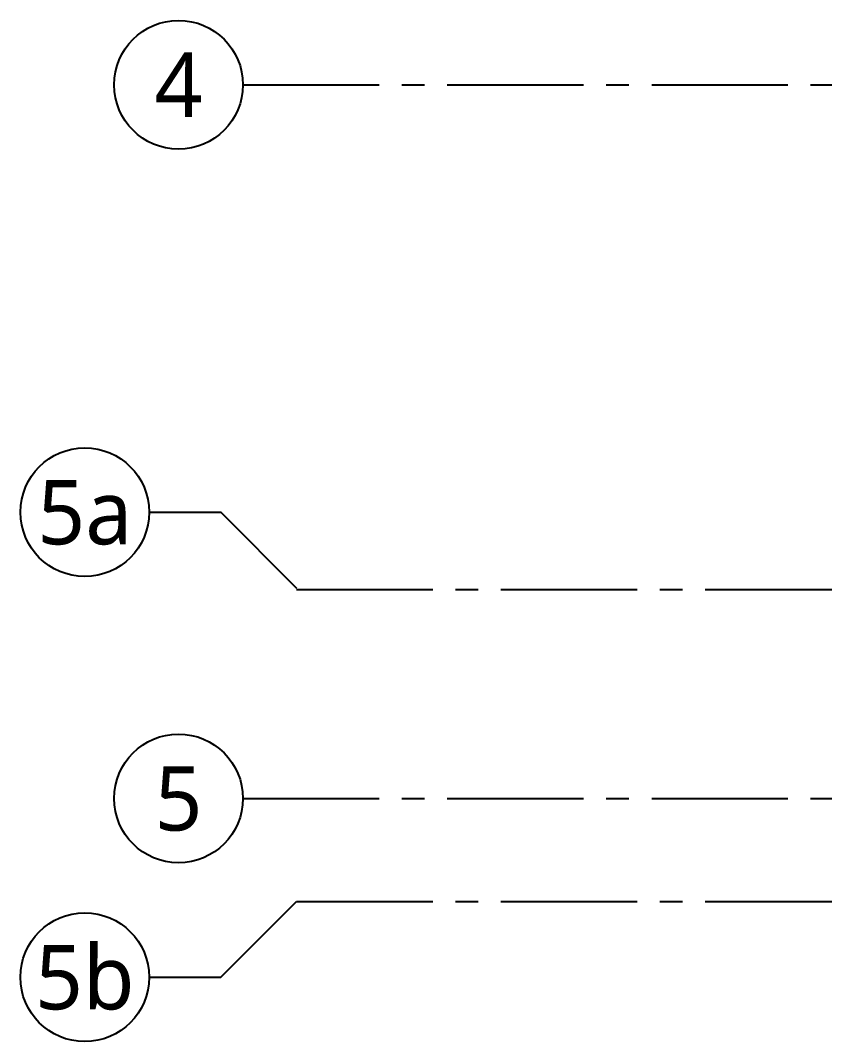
# Model space of a CAD drawing. Header units: millimetres. Extents: x -2409243 to -2334937, y -643723 to -441957.
# Drawn here: x -2368152 to -2362531, y -542832 to -535692 of the extents above; entities that cross this region are included whole.
import ezdxf
from ezdxf.enums import TextEntityAlignment as Align

# ---------------------------------------------------------------- set-up
doc = ezdxf.new("R2010")
doc.units = ezdxf.units.MM
doc.header["$MEASUREMENT"] = 0
doc.linetypes.add('CENTER2', pattern=[28.574999999999996, 19.05, -3.174999999999999, 3.174999999999999, -3.174999999999999])
doc.layers.add('A-Anno-Grid Lines', color=154, linetype='Continuous')
doc.layers.add('Anno_Labels', color=7, linetype='Continuous')
doc.styles.get("Standard").update_dxf_attribs({"font": 'trebuc.ttf'})

# ---------------------------------------------------------------- blocks, each defined once
blk = doc.blocks.new('Grid Head')
blk.add_circle((0, 0), 3)
at = {"layer": 'Anno_Labels'}
blk.add_attdef('GRID_NAME', text='', height=3, dxfattribs=at).set_placement((0, 0), align=Align.MIDDLE_CENTER)
blk = doc.blocks.new('Grid Residences')
for points in [[(-11296.89123417146, 3578.308619771851), (-11296.89123417146, 3078.308619771851), (-10766.56114828156, 2547.978533881949)], [(-8045.170188700024, 3578.232114523882), (-8045.200182318222, 3078.23211542354), (-8575.562080290169, 2547.933843523963)]]:
    blk.add_lwpolyline(points)
at = {"layer": 'A-Anno-Grid Lines', "linetype": 'CENTER2', "ltscale": 50}
for p, q in [((-10046.56114828167, 2922.978533881833), (-10046.56114828161, -27704.42249789054)), ((-5056.561148281617, 2922.978533881949), (-5056.561148281617, -27704.42249789042)), ((-10766.56114828156, 2547.978533881949), (-10766.56114828156, -10441.25365557242)), ((-8586.561148282315, 2547.933843523963), (-8586.561148282315, -10441.25365557242))]:
    blk.add_line(p, q, dxfattribs=at)
ref = blk.add_blockref('Grid Head', (-11296.86870960804, 4028.308619208051), dxfattribs=dict(xscale=150, yscale=150, zscale=150, rotation=270))
ref.add_attrib('GRID_NAME', '5b', dxfattribs={"height": 450, "rotation": 270}).set_placement((-11296.86870960804, 4028.308619208051), align=Align.MIDDLE_CENTER)
ref = blk.add_blockref('Grid Head', (-8045.147664136603, 4028.232113960199), dxfattribs=dict(xscale=150, yscale=150, zscale=150, rotation=270))
ref.add_attrib('GRID_NAME', '5a', dxfattribs={"height": 450, "rotation": 270}).set_placement((-8045.147664136603, 4028.232113960199), align=Align.MIDDLE_CENTER)
ref = blk.add_blockref('Grid Head', (-10046.5386237179, 3372.978533317684), dxfattribs=dict(xscale=150, yscale=150, zscale=150, rotation=270))
ref.add_attrib('GRID_NAME', '5', dxfattribs={"height": 450, "rotation": 270}).set_placement((-10046.5386237179, 3372.978533317684), align=Align.MIDDLE_CENTER)
ref = blk.add_blockref('Grid Head', (-5056.538623718196, 3372.978533317684), dxfattribs=dict(xscale=150, yscale=150, zscale=150, rotation=270))
ref.add_attrib('GRID_NAME', '4', dxfattribs={"height": 450, "rotation": 270}).set_placement((-5056.538623718196, 3372.978533317684), align=Align.MIDDLE_CENTER)

msp = doc.modelspace()

# ---------------------------------------------------------------- block references
at = {"layer": 'A-Anno-Grid Lines', "rotation": 90}
msp.add_blockref('Grid Residences', (-2363674.150313144, -531085.5902479943), dxfattribs=at)

doc.saveas('drawing.dxf')
